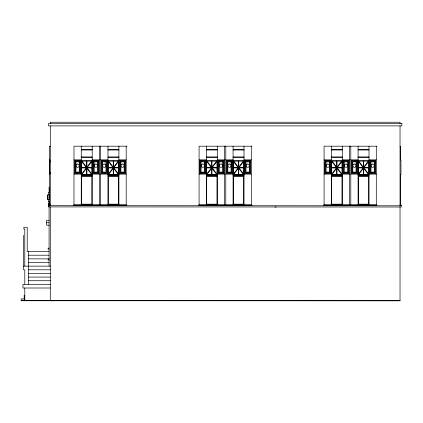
<?xml version="1.0" encoding="UTF-8"?>
<svg xmlns="http://www.w3.org/2000/svg" width="423" height="423" viewBox="0 0 423 423"><rect width="100%" height="100%" fill="white"/><g stroke="black" fill="none" stroke-linecap="round" stroke-linejoin="round"><path stroke-width="0.63" d="M126.8 146.189L73.972 146.189L73.972 204.478L73.369 205.689L126.8 205.689L118.35 205.589M91.585 205.689L92.188 204.478L92.188 146.189M100.69 146.189L100.69 204.478L100.082 205.689L99.474 204.478L99.474 146.189M118.297 205.689L118.905 204.478L118.905 146.189M251.902 146.189L199.08 146.189L199.08 204.478L198.472 205.689L251.902 205.689L243.452 205.589M216.687 205.689L217.295 204.478L217.295 146.189M225.792 146.189L225.792 204.478L225.189 205.689L224.581 204.478L224.581 146.189M243.405 205.689L244.008 204.478L244.008 146.189M323.473 205.768L324.081 204.478L324.081 146.189L376.904 146.189M350.794 146.189L350.794 204.478L350.186 205.768M368.401 205.779L369.009 204.478L369.009 146.189M49.687 204.473L49.079 205.684L401.242 205.79L400.634 204.679L400.634 174.218L400.941 174.218M49.079 247.931L47.868 248.92L49.079 249.147M49.079 258.86L47.868 259.849L49.079 260.076M50.295 146.284L49.687 146.284L49.687 160.053L49.385 160.053M49.687 146.39L50.295 146.39M400.031 146.39L400.634 146.39L400.634 160.053L400.941 160.053L400.941 174.318L400.634 174.318M81.258 149.679L92.188 149.679M107.976 149.679L118.905 149.679M206.366 149.679L217.295 149.679M233.078 149.679L244.008 149.679M331.368 149.679L342.297 149.679M358.08 149.679L369.009 149.679M81.258 149.985L92.188 149.985M107.976 149.985L118.905 149.985M206.366 149.985L217.295 149.985M233.078 149.985L244.008 149.985M331.368 149.985L342.297 149.985M358.08 149.985L369.009 149.985M81.258 156.965L92.188 156.965M107.976 156.965L118.905 156.965M206.366 156.965L217.295 156.965M233.078 156.965L244.008 156.965M331.368 156.965L342.297 156.965M358.08 156.965L369.009 156.965M81.258 157.271L92.188 157.271M107.976 157.271L118.905 157.271M206.366 157.271L217.295 157.271M233.078 157.271L244.008 157.271M331.368 157.271L342.297 157.271M358.08 157.271L369.009 157.271M73.972 159.852L81.258 159.852M92.188 159.852L99.474 159.852M100.69 159.852L107.976 159.852M118.905 159.852L126.191 159.852M199.08 159.852L206.366 159.852M217.295 159.852L224.581 159.852M225.792 159.852L233.078 159.852M244.008 159.852L251.294 159.852M324.081 159.852L331.368 159.852M342.297 159.852L349.583 159.852M350.794 159.852L358.08 159.852M369.009 159.852L376.296 159.852M49.687 159.947L49.385 159.947L49.385 174.318L49.687 174.318M49.385 160.613L49.993 160.613M49.385 160.719L49.993 160.719M81.258 160.761L92.188 160.761M107.976 160.761L118.905 160.761M206.366 160.761L217.295 160.761M233.078 160.761L244.008 160.761M331.368 160.761L342.297 160.761M358.08 160.761L369.009 160.761M49.385 161.285L49.993 161.285M49.385 161.385L49.993 161.385M49.385 161.951L49.993 161.951M49.385 162.057L49.993 162.057M49.385 165.694L49.687 165.694M49.385 165.8L49.687 165.8M49.385 165.901L49.687 165.901M49.385 172.108L49.993 172.214M49.385 172.314L49.993 172.314M49.385 172.774L49.993 172.774M49.385 172.88L49.993 172.88M49.385 172.986L49.993 172.986M49.385 173.446L49.993 173.446M49.385 173.546L49.993 173.546M49.385 173.652L49.993 173.652M49.385 174.112L49.687 174.112L49.687 204.573M73.972 174.117L81.258 174.117M92.188 174.117L99.474 174.117M100.69 174.117L107.976 174.117M118.905 174.117L126.191 174.117M199.08 174.117L206.366 174.117M217.295 174.117L224.581 174.117M225.792 174.117L233.078 174.117M244.008 174.117L251.294 174.117M324.081 174.117L331.368 174.117M342.297 174.117L349.583 174.117M350.794 174.117L358.08 174.117M369.009 174.117L376.296 174.117M49.385 174.218L49.687 174.218M81.258 174.725L92.188 174.725M107.976 174.725L118.905 174.725M206.366 174.725L217.295 174.725M233.078 174.725L244.008 174.725M331.368 174.725L342.297 174.725M358.08 174.725L369.009 174.725M81.258 175.334L92.188 175.334M107.976 175.334L118.905 175.334M206.366 175.334L217.295 175.334M233.078 175.334L244.008 175.334M331.368 175.334L342.297 175.334M358.08 175.334L369.009 175.334M81.258 175.942L92.188 175.942M107.976 175.942L118.905 175.942M206.366 175.942L217.295 175.942M233.078 175.942L244.008 175.942M331.368 175.942L342.297 175.942M358.08 175.942L369.009 175.942M49.687 192.518L48.471 192.518L48.471 194.792M49.687 194.792L47.561 194.792L47.561 199.651L49.687 199.651M47.561 195.4L47.868 195.4L47.868 199.043L47.561 199.043M47.561 197.224L47.868 197.224M49.687 201.93L48.471 201.93L48.471 199.651M49.687 203.257L48.471 203.257L48.471 206.9L400.031 207.006L400.031 300.753L21.15 300.753L21.15 298.934L24.793 298.934M48.471 204.473L50.295 204.473M73.972 204.478L99.474 204.478M100.69 204.478L126.191 204.478L126.8 205.689M199.08 204.478L224.581 204.478M225.792 204.478L251.294 204.478L251.902 205.689M324.081 204.478L349.583 204.478L350.186 205.689L323.473 205.689M350.794 204.478L376.296 204.478L376.904 205.779M400.031 204.679L400.634 204.679M73.417 205.589L81.813 205.589M91.632 205.589L108.531 205.589M198.524 205.589L206.921 205.589M216.74 205.589L233.633 205.589M323.526 205.589L331.923 205.589M341.742 205.589L358.635 205.589M368.454 205.589L376.851 205.589M48.471 205.684L50.295 205.684L50.295 125.89M358.08 146.189L358.08 204.478L358.688 205.689L368.401 205.689M274.924 207.006L276.14 206.969M399.92 207.006L401.242 207.006L401.242 205.684L400.634 204.573M49.079 220.33L46.652 220.33L46.652 225.184L49.285 225.184M46.652 222.757L49.079 222.757M49.079 251.574L27.22 251.574L27.22 227.288L23.884 227.288L23.884 229.107L24.793 229.107L24.793 266.146M28.436 255.217L49.01 255.217M28.436 258.86L49.01 258.86M28.436 262.503L49.01 262.503M23.577 266.146L50.295 266.146M28.436 269.789L50.295 269.789M28.436 273.432L50.295 273.432M28.436 277.076L50.295 277.076M28.436 280.719L50.295 280.719M50.295 284.362L22.969 284.362L22.969 288.005L50.295 288.005M24.793 295.291L24.185 295.291L24.185 299.458M21.15 300.653L400.031 300.753M233.686 205.689L233.078 204.478L233.078 146.189M206.974 205.689L206.366 204.478L206.366 146.189M108.584 205.689L107.976 204.478L107.976 146.189M81.866 205.689L81.258 204.478L81.258 146.189M400.031 123.458L400.031 122.247L50.295 122.247L50.295 123.458M400.031 125.89L400.031 205.79M376.296 146.189L376.296 204.478M349.583 146.189L349.583 204.478M342.297 146.189L342.297 204.478L341.689 205.768M331.97 205.768L331.368 204.478L331.368 146.189M251.294 146.189L251.294 204.478M126.191 146.189L126.191 204.478M52.722 300.753L50.295 300.753L50.295 206.9M49.687 161.951L49.687 172.314M49.079 187.035L49.079 192.655M49.079 194.792L49.079 199.651M49.079 201.311L49.079 203.934M49.079 204.473L49.079 266.146M28.436 251.574L28.436 284.362M24.793 284.177L24.793 269.789L23.577 269.789L23.577 235.331M24.793 288.005L24.793 300.753M86.313 167.931L81.565 174.117L81.565 167.931L86.313 167.931M91.585 161.063L86.916 167.148L86.916 161.063L91.585 161.063M86.535 168.338L81.866 174.424L86.535 174.424L86.535 168.338M91.886 161.369L87.138 167.556L91.886 167.556L91.886 161.369M113.026 167.931L108.277 174.117L108.277 167.931L113.026 167.931M118.297 161.063L113.628 167.148L113.628 161.063L118.297 161.063M113.253 168.338L108.584 174.424L113.253 174.424L113.253 168.338M118.604 161.369L113.856 167.556L118.604 167.556L118.604 161.369M211.415 167.931L206.667 174.117L206.667 167.931L211.415 167.931M216.687 161.063L212.018 167.148L212.018 161.063L216.687 161.063M211.637 168.338L206.974 174.424L211.637 174.424L211.637 168.338M216.988 161.369L212.246 167.556L216.988 167.556L216.988 161.369M238.133 167.931L233.385 174.117L233.385 167.931L238.133 167.931M243.405 161.063L238.736 167.148L238.736 161.063L243.405 161.063M238.355 168.338L233.686 174.424L238.355 174.424L238.355 168.338M243.706 161.369L238.958 167.556L243.706 167.556L243.706 161.369M336.417 167.931L331.669 174.117L331.669 167.931L336.417 167.931M341.689 161.063L337.02 167.148L337.02 161.063L341.689 161.063M336.639 168.338L331.97 174.424L336.639 174.424L336.639 168.338M341.99 161.369L337.242 167.556L341.99 167.556L341.99 161.369M363.13 167.931L358.387 174.117L358.387 167.931L363.13 167.931M368.401 161.063L363.738 167.148L363.738 161.063L368.401 161.063M363.357 168.338L358.688 174.424L363.357 174.424L363.357 168.338M368.708 161.369L363.96 167.556L368.708 167.556L368.708 161.369M77.726 164.071L77.303 164.098A1.634 1.634 0 0 0 75.992 165.589L76.018 166.017A1.634 1.634 0 0 0 77.509 167.328L77.932 167.302A1.634 1.634 0 0 0 79.244 165.811L79.217 165.388A1.634 1.634 0 0 0 77.726 164.071M95.942 164.071L95.519 164.098A1.634 1.634 0 0 0 94.202 165.589L94.234 166.017A1.634 1.634 0 0 0 95.725 167.328L96.148 167.302A1.634 1.634 0 0 0 97.459 165.811L97.433 165.388A1.634 1.634 0 0 0 95.942 164.071M104.444 164.071L104.021 164.098A1.634 1.634 0 0 0 102.704 165.589L102.731 166.017A1.634 1.634 0 0 0 104.222 167.328L104.65 167.302A1.634 1.634 0 0 0 105.962 165.811L105.935 165.388A1.634 1.634 0 0 0 104.444 164.071M122.659 164.071L122.231 164.098A1.634 1.634 0 0 0 120.92 165.589L120.946 166.017A1.634 1.634 0 0 0 122.437 167.328L122.866 167.302A1.634 1.634 0 0 0 124.177 165.811L124.151 165.388A1.634 1.634 0 0 0 122.659 164.071M202.834 164.071L202.406 164.098A1.634 1.634 0 0 0 201.094 165.589L201.121 166.017A1.634 1.634 0 0 0 202.612 167.328L203.035 167.302A1.634 1.634 0 0 0 204.351 165.811L204.325 165.388A1.634 1.634 0 0 0 202.834 164.071M221.049 164.071L220.621 164.098A1.634 1.634 0 0 0 219.31 165.589L219.336 166.017A1.634 1.634 0 0 0 220.827 167.328L221.25 167.302A1.634 1.634 0 0 0 222.567 165.811L222.54 165.388A1.634 1.634 0 0 0 221.049 164.071M229.546 164.071L229.123 164.098A1.634 1.634 0 0 0 227.812 165.589L227.838 166.017A1.634 1.634 0 0 0 229.329 167.328L229.752 167.302A1.634 1.634 0 0 0 231.064 165.811L231.037 165.388A1.634 1.634 0 0 0 229.546 164.071M247.762 164.071L247.339 164.098A1.634 1.634 0 0 0 246.027 165.589L246.054 166.017A1.634 1.634 0 0 0 247.545 167.328L247.968 167.302A1.634 1.634 0 0 0 249.279 165.811L249.253 165.388A1.634 1.634 0 0 0 247.762 164.071M327.83 164.071L327.407 164.098A1.634 1.634 0 0 0 326.096 165.589L326.122 166.017A1.634 1.634 0 0 0 327.614 167.328L328.037 167.302A1.634 1.634 0 0 0 329.348 165.811L329.321 165.388A1.634 1.634 0 0 0 327.83 164.071M346.046 164.071L345.623 164.098A1.634 1.634 0 0 0 344.311 165.589L344.338 166.017A1.634 1.634 0 0 0 345.829 167.328L346.252 167.302A1.634 1.634 0 0 0 347.563 165.811L347.537 165.388A1.634 1.634 0 0 0 346.046 164.071M354.548 164.071L354.125 164.098A1.634 1.634 0 0 0 352.808 165.589L352.835 166.017A1.634 1.634 0 0 0 354.326 167.328L354.754 167.302A1.634 1.634 0 0 0 356.066 165.811L356.039 165.388A1.634 1.634 0 0 0 354.548 164.071M372.763 164.071L372.34 164.098A1.634 1.634 0 0 0 371.024 165.589L371.05 166.017A1.634 1.634 0 0 0 372.541 167.328L372.97 167.302A1.634 1.634 0 0 0 374.281 165.811L374.255 165.388A1.634 1.634 0 0 0 372.763 164.071M401.85 123.458L48.471 123.458L48.471 125.89L401.85 125.89L401.85 123.458M75.31 160.518L74.644 160.518L74.644 161.184L75.31 161.184L75.31 160.518M76.648 160.518L75.976 160.518L75.976 161.184L76.648 161.184L76.648 160.518M77.98 160.518L77.314 160.518L77.314 161.184L77.98 161.184L77.98 160.518M79.254 160.518L78.652 160.518L78.652 161.184L79.254 161.184L79.254 160.518M80.592 160.518L79.926 160.518L79.926 161.184L80.592 161.184L80.592 160.518M93.525 160.518L92.859 160.518L92.859 161.184L93.525 161.184L93.525 160.518M94.863 160.518L94.192 160.518L94.192 161.184L94.863 161.184L94.863 160.518M96.195 160.518L95.529 160.518L95.529 161.184L96.195 161.184L96.195 160.518M97.47 160.518L96.867 160.518L96.867 161.184L97.47 161.184L97.47 160.518M98.808 160.518L98.141 160.518L98.141 161.184L98.808 161.184L98.808 160.518M102.028 160.518L101.356 160.518L101.356 161.184L102.028 161.184L102.028 160.518M103.36 160.518L102.694 160.518L102.694 161.184L103.36 161.184L103.36 160.518M104.698 160.518L104.032 160.518L104.032 161.184L104.698 161.184L104.698 160.518M105.972 160.518L105.364 160.518L105.364 161.184L105.972 161.184L105.972 160.518M107.31 160.518L106.638 160.518L106.638 161.184L107.31 161.184L107.31 160.518M120.243 160.518L119.572 160.518L119.572 161.184L120.243 161.184L120.243 160.518M121.575 160.518L120.909 160.518L120.909 161.184L121.575 161.184L121.575 160.518M122.913 160.518L122.247 160.518L122.247 161.184L122.913 161.184L122.913 160.518M124.188 160.518L123.579 160.518L123.579 161.184L124.188 161.184L124.188 160.518M125.525 160.518L124.854 160.518L124.854 161.184L125.525 161.184L125.525 160.518M200.412 160.518L199.746 160.518L199.746 161.184L200.412 161.184L200.412 160.518M201.75 160.518L201.084 160.518L201.084 161.184L201.75 161.184L201.75 160.518M203.088 160.518L202.416 160.518L202.416 161.184L203.088 161.184L203.088 160.518M204.362 160.518L203.754 160.518L203.754 161.184L204.362 161.184L204.362 160.518M205.7 160.518L205.028 160.518L205.028 161.184L205.7 161.184L205.7 160.518M218.628 160.518L217.961 160.518L217.961 161.184L218.628 161.184L218.628 160.518M219.965 160.518L219.299 160.518L219.299 161.184L219.965 161.184L219.965 160.518M221.303 160.518L220.632 160.518L220.632 161.184L221.303 161.184L221.303 160.518M222.577 160.518L221.969 160.518L221.969 161.184L222.577 161.184L222.577 160.518M223.915 160.518L223.244 160.518L223.244 161.184L223.915 161.184L223.915 160.518M227.13 160.518L226.464 160.518L226.464 161.184L227.13 161.184L227.13 160.518M228.468 160.518L227.796 160.518L227.796 161.184L228.468 161.184L228.468 160.518M229.8 160.518L229.134 160.518L229.134 161.184L229.8 161.184L229.8 160.518M231.08 160.518L230.472 160.518L230.472 161.184L231.08 161.184L231.08 160.518M232.412 160.518L231.746 160.518L231.746 161.184L232.412 161.184L232.412 160.518M245.345 160.518L244.679 160.518L244.679 161.184L245.345 161.184L245.345 160.518M246.683 160.518L246.012 160.518L246.012 161.184L246.683 161.184L246.683 160.518M248.015 160.518L247.349 160.518L247.349 161.184L248.015 161.184L248.015 160.518M249.295 160.518L248.687 160.518L248.687 161.184L249.295 161.184L249.295 160.518M250.628 160.518L249.961 160.518L249.961 161.184L250.628 161.184L250.628 160.518M325.414 160.518L324.748 160.518L324.748 161.184L325.414 161.184L325.414 160.518M326.752 160.518L326.085 160.518L326.085 161.184L326.752 161.184L326.752 160.518M328.084 160.518L327.418 160.518L327.418 161.184L328.084 161.184L328.084 160.518M329.364 160.518L328.756 160.518L328.756 161.184L329.364 161.184L329.364 160.518M330.696 160.518L330.03 160.518L330.03 161.184L330.696 161.184L330.696 160.518M343.629 160.518L342.963 160.518L342.963 161.184L343.629 161.184L343.629 160.518M344.967 160.518L344.301 160.518L344.301 161.184L344.967 161.184L344.967 160.518M346.3 160.518L345.633 160.518L345.633 161.184L346.3 161.184L346.3 160.518M347.579 160.518L346.971 160.518L346.971 161.184L347.579 161.184L347.579 160.518M348.912 160.518L348.245 160.518L348.245 161.184L348.912 161.184L348.912 160.518M352.132 160.518L351.465 160.518L351.465 161.184L352.132 161.184L352.132 160.518M353.464 160.518L352.798 160.518L352.798 161.184L353.464 161.184L353.464 160.518M354.802 160.518L354.136 160.518L354.136 161.184L354.802 161.184L354.802 160.518M356.076 160.518L355.468 160.518L355.468 161.184L356.076 161.184L356.076 160.518M357.414 160.518L356.748 160.518L356.748 161.184L357.414 161.184L357.414 160.518M370.347 160.518L369.681 160.518L369.681 161.184L370.347 161.184L370.347 160.518M371.68 160.518L371.013 160.518L371.013 161.184L371.68 161.184L371.68 160.518M373.017 160.518L372.351 160.518L372.351 161.184L373.017 161.184L373.017 160.518M374.292 160.518L373.683 160.518L373.683 161.184L374.292 161.184L374.292 160.518M375.629 160.518L374.963 160.518L374.963 161.184L375.629 161.184L375.629 160.518M86.535 161.063L81.866 161.063L86.535 167.148L86.535 161.063M113.253 161.063L108.584 161.063L113.253 167.148L113.253 161.063M211.637 161.063L206.974 161.063L211.637 167.148L211.637 161.063M238.355 161.063L233.686 161.063L238.355 167.148L238.355 161.063M336.639 161.063L331.97 161.063L336.639 167.148L336.639 161.063M363.357 161.063L358.688 161.063L363.357 167.148L363.357 161.063M75.31 161.856L74.644 161.856L74.644 172.113L75.31 172.113L75.31 161.856M79.254 161.856L75.976 161.856L75.976 172.113L79.254 172.113L79.254 161.856M80.592 161.856L79.926 161.856L79.926 172.113L80.592 172.113L80.592 161.856M93.525 161.856L92.859 161.856L92.859 172.113L93.525 172.113L93.525 161.856M97.47 161.856L94.192 161.856L94.192 172.113L97.47 172.113L97.47 161.856M98.808 161.856L98.141 161.856L98.141 172.113L98.808 172.113L98.808 161.856M102.028 161.856L101.356 161.856L101.356 172.113L102.028 172.113L102.028 161.856M105.972 161.856L102.694 161.856L102.694 172.113L105.972 172.113L105.972 161.856M107.31 161.856L106.638 161.856L106.638 172.113L107.31 172.113L107.31 161.856M120.243 161.856L119.572 161.856L119.572 172.113L120.243 172.113L120.243 161.856M124.188 161.856L120.909 161.856L120.909 172.113L124.188 172.113L124.188 161.856M125.525 161.856L124.854 161.856L124.854 172.113L125.525 172.113L125.525 161.856M200.412 161.856L199.746 161.856L199.746 172.113L200.412 172.113L200.412 161.856M204.362 161.856L201.084 161.856L201.084 172.113L204.362 172.113L204.362 161.856M205.7 161.856L205.028 161.856L205.028 172.113L205.7 172.113L205.7 161.856M218.628 161.856L217.961 161.856L217.961 172.113L218.628 172.113L218.628 161.856M222.577 161.856L219.299 161.856L219.299 172.113L222.577 172.113L222.577 161.856M223.915 161.856L223.244 161.856L223.244 172.113L223.915 172.113L223.915 161.856M227.13 161.856L226.464 161.856L226.464 172.113L227.13 172.113L227.13 161.856M231.08 161.856L227.796 161.856L227.796 172.113L231.08 172.113L231.08 161.856M232.412 161.856L231.746 161.856L231.746 172.113L232.412 172.113L232.412 161.856M245.345 161.856L244.679 161.856L244.679 172.113L245.345 172.113L245.345 161.856M249.295 161.856L246.012 161.856L246.012 172.113L249.295 172.113L249.295 161.856M250.628 161.856L249.961 161.856L249.961 172.113L250.628 172.113L250.628 161.856M325.414 161.856L324.748 161.856L324.748 172.113L325.414 172.113L325.414 161.856M329.364 161.856L326.085 161.856L326.085 172.113L329.364 172.113L329.364 161.856M330.696 161.856L330.03 161.856L330.03 172.113L330.696 172.113L330.696 161.856M343.629 161.856L342.963 161.856L342.963 172.113L343.629 172.113L343.629 161.856M347.579 161.856L344.301 161.856L344.301 172.113L347.579 172.113L347.579 161.856M348.912 161.856L348.245 161.856L348.245 172.113L348.912 172.113L348.912 161.856M352.132 161.856L351.465 161.856L351.465 172.113L352.132 172.113L352.132 161.856M356.076 161.856L352.798 161.856L352.798 172.113L356.076 172.113L356.076 161.856M357.414 161.856L356.748 161.856L356.748 172.113L357.414 172.113L357.414 161.856M370.347 161.856L369.681 161.856L369.681 172.113L370.347 172.113L370.347 161.856M374.292 161.856L371.013 161.856L371.013 172.113L374.292 172.113L374.292 161.856M375.629 161.856L374.963 161.856L374.963 172.113L375.629 172.113L375.629 161.856M86.313 167.556L81.565 167.556L81.565 161.369L86.313 167.556M113.026 167.556L108.277 167.556L108.277 161.369L113.026 167.556M211.415 167.556L206.667 167.556L206.667 161.369L211.415 167.556M238.133 167.556L233.385 167.556L233.385 161.369L238.133 167.556M336.417 167.556L331.669 167.556L331.669 161.369L336.417 167.556M363.13 167.556L358.387 167.556L358.387 161.369L363.13 167.556M91.886 167.931L87.138 167.931L91.886 174.117L91.886 167.931M118.604 167.931L113.856 167.931L118.604 174.117L118.604 167.931M216.988 167.931L212.246 167.931L216.988 174.117L216.988 167.931M243.706 167.931L238.958 167.931L243.706 174.117L243.706 167.931M341.99 167.931L337.242 167.931L341.99 174.117L341.99 167.931M368.708 167.931L363.96 167.931L368.708 174.117L368.708 167.931M75.31 172.785L74.644 172.785L74.644 173.451L75.31 173.451L75.31 172.785M76.648 172.785L75.976 172.785L75.976 173.451L76.648 173.451L76.648 172.785M77.98 172.785L77.314 172.785L77.314 173.451L77.98 173.451L77.98 172.785M79.254 172.785L78.652 172.785L78.652 173.451L79.254 173.451L79.254 172.785M80.592 172.785L79.926 172.785L79.926 173.451L80.592 173.451L80.592 172.785M93.525 172.785L92.859 172.785L92.859 173.451L93.525 173.451L93.525 172.785M94.863 172.785L94.192 172.785L94.192 173.451L94.863 173.451L94.863 172.785M96.195 172.785L95.529 172.785L95.529 173.451L96.195 173.451L96.195 172.785M97.47 172.785L96.867 172.785L96.867 173.451L97.47 173.451L97.47 172.785M98.808 172.785L98.141 172.785L98.141 173.451L98.808 173.451L98.808 172.785M102.028 172.785L101.356 172.785L101.356 173.451L102.028 173.451L102.028 172.785M103.36 172.785L102.694 172.785L102.694 173.451L103.36 173.451L103.36 172.785M104.698 172.785L104.032 172.785L104.032 173.451L104.698 173.451L104.698 172.785M105.972 172.785L105.364 172.785L105.364 173.451L105.972 173.451L105.972 172.785M107.31 172.785L106.638 172.785L106.638 173.451L107.31 173.451L107.31 172.785M120.243 172.785L119.572 172.785L119.572 173.451L120.243 173.451L120.243 172.785M121.575 172.785L120.909 172.785L120.909 173.451L121.575 173.451L121.575 172.785M122.913 172.785L122.247 172.785L122.247 173.451L122.913 173.451L122.913 172.785M124.188 172.785L123.579 172.785L123.579 173.451L124.188 173.451L124.188 172.785M125.525 172.785L124.854 172.785L124.854 173.451L125.525 173.451L125.525 172.785M200.412 172.785L199.746 172.785L199.746 173.451L200.412 173.451L200.412 172.785M201.75 172.785L201.084 172.785L201.084 173.451L201.75 173.451L201.75 172.785M203.088 172.785L202.416 172.785L202.416 173.451L203.088 173.451L203.088 172.785M204.362 172.785L203.754 172.785L203.754 173.451L204.362 173.451L204.362 172.785M205.7 172.785L205.028 172.785L205.028 173.451L205.7 173.451L205.7 172.785M218.628 172.785L217.961 172.785L217.961 173.451L218.628 173.451L218.628 172.785M219.965 172.785L219.299 172.785L219.299 173.451L219.965 173.451L219.965 172.785M221.303 172.785L220.632 172.785L220.632 173.451L221.303 173.451L221.303 172.785M222.577 172.785L221.969 172.785L221.969 173.451L222.577 173.451L222.577 172.785M223.915 172.785L223.244 172.785L223.244 173.451L223.915 173.451L223.915 172.785M227.13 172.785L226.464 172.785L226.464 173.451L227.13 173.451L227.13 172.785M228.468 172.785L227.796 172.785L227.796 173.451L228.468 173.451L228.468 172.785M229.8 172.785L229.134 172.785L229.134 173.451L229.8 173.451L229.8 172.785M231.08 172.785L230.472 172.785L230.472 173.451L231.08 173.451L231.08 172.785M232.412 172.785L231.746 172.785L231.746 173.451L232.412 173.451L232.412 172.785M245.345 172.785L244.679 172.785L244.679 173.451L245.345 173.451L245.345 172.785M246.683 172.785L246.012 172.785L246.012 173.451L246.683 173.451L246.683 172.785M248.015 172.785L247.349 172.785L247.349 173.451L248.015 173.451L248.015 172.785M249.295 172.785L248.687 172.785L248.687 173.451L249.295 173.451L249.295 172.785M250.628 172.785L249.961 172.785L249.961 173.451L250.628 173.451L250.628 172.785M325.414 172.785L324.748 172.785L324.748 173.451L325.414 173.451L325.414 172.785M326.752 172.785L326.085 172.785L326.085 173.451L326.752 173.451L326.752 172.785M328.084 172.785L327.418 172.785L327.418 173.451L328.084 173.451L328.084 172.785M329.364 172.785L328.756 172.785L328.756 173.451L329.364 173.451L329.364 172.785M330.696 172.785L330.03 172.785L330.03 173.451L330.696 173.451L330.696 172.785M343.629 172.785L342.963 172.785L342.963 173.451L343.629 173.451L343.629 172.785M344.967 172.785L344.301 172.785L344.301 173.451L344.967 173.451L344.967 172.785M346.3 172.785L345.633 172.785L345.633 173.451L346.3 173.451L346.3 172.785M347.579 172.785L346.971 172.785L346.971 173.451L347.579 173.451L347.579 172.785M348.912 172.785L348.245 172.785L348.245 173.451L348.912 173.451L348.912 172.785M352.132 172.785L351.465 172.785L351.465 173.451L352.132 173.451L352.132 172.785M353.464 172.785L352.798 172.785L352.798 173.451L353.464 173.451L353.464 172.785M354.802 172.785L354.136 172.785L354.136 173.451L354.802 173.451L354.802 172.785M356.076 172.785L355.468 172.785L355.468 173.451L356.076 173.451L356.076 172.785M357.414 172.785L356.748 172.785L356.748 173.451L357.414 173.451L357.414 172.785M370.347 172.785L369.681 172.785L369.681 173.451L370.347 173.451L370.347 172.785M371.68 172.785L371.013 172.785L371.013 173.451L371.68 173.451L371.68 172.785M373.017 172.785L372.351 172.785L372.351 173.451L373.017 173.451L373.017 172.785M374.292 172.785L373.683 172.785L373.683 173.451L374.292 173.451L374.292 172.785M375.629 172.785L374.963 172.785L374.963 173.451L375.629 173.451L375.629 172.785M91.585 174.424L86.916 174.424L86.916 168.338L91.585 174.424M118.297 174.424L113.628 174.424L113.628 168.338L118.297 174.424M216.687 174.424L212.018 174.424L212.018 168.338L216.687 174.424M243.405 174.424L238.736 174.424L238.736 168.338L243.405 174.424M341.689 174.424L337.02 174.424L337.02 168.338L341.689 174.424M368.401 174.424L363.738 174.424L363.738 168.338L368.401 174.424M91.886 176.243L81.565 176.243L81.565 204.172L91.886 204.172L91.886 176.243M118.604 176.243L108.277 176.243L108.277 204.172L118.604 204.172L118.604 176.243M216.988 176.243L206.667 176.243L206.667 204.172L216.988 204.172L216.988 176.243M243.706 176.243L233.385 176.243L233.385 204.172L243.706 204.172L243.706 176.243M341.99 176.243L331.669 176.243L331.669 204.172L341.99 204.172L341.99 176.243M368.708 176.243L358.387 176.243L358.387 204.172L368.708 204.172L368.708 176.243"/></g></svg>
